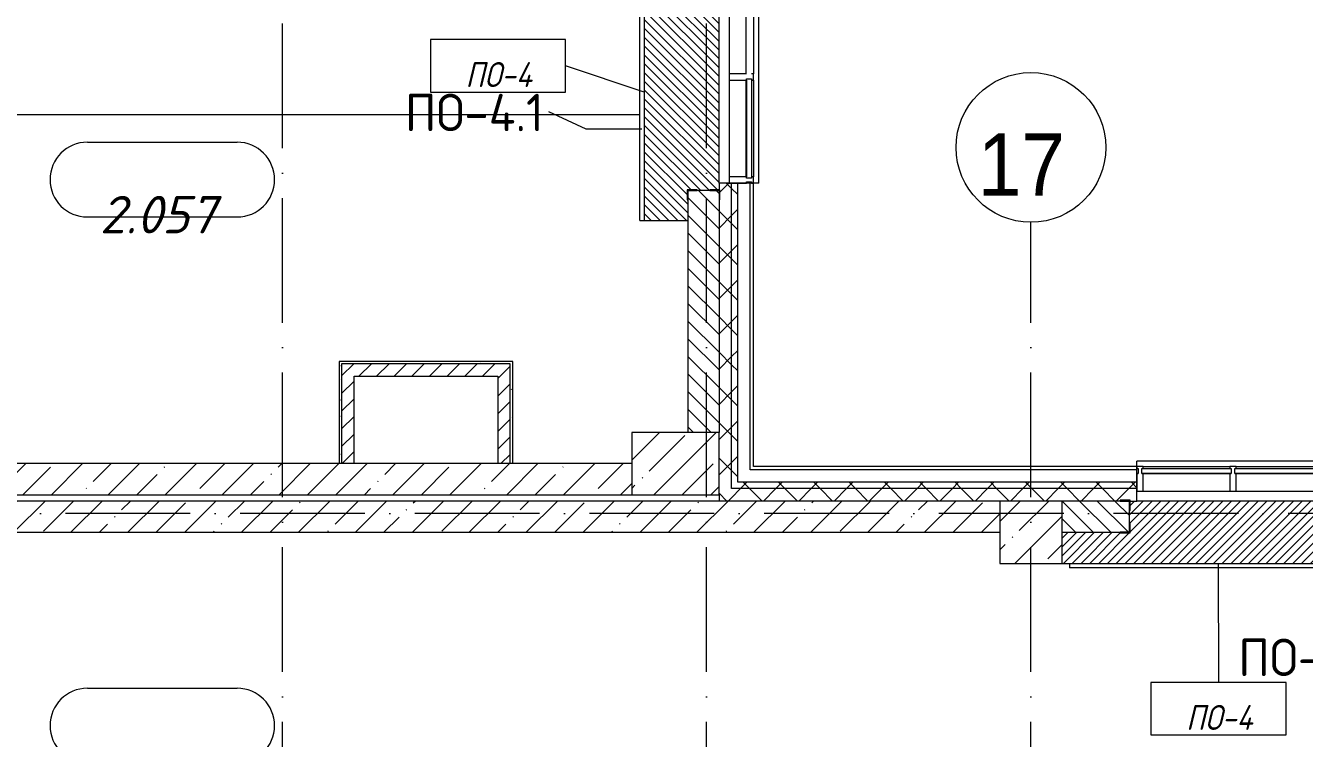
# Model space of a CAD drawing. Header units: millimetres. Extents: x -6467 to 105918, y -7090 to 92481.
# Drawn here: x 17992 to 28242, y 7577 to 13294 of the extents above; entities that cross this region are included whole.
import ezdxf

# ---------------------------------------------------------------- set-up
doc = ezdxf.new("R2010")
doc.units = ezdxf.units.MM
doc.linetypes.add('50_200_ШТРИХ_1Т_ш5_п1_п1_', pattern=[1400, 1000, -200, 0, -200])
for name, color, linetype, lineweight, true_color in [('A-AREA-IDEN-1', 7, 'Continuous', 9, 0xaaaaaa), ('A-FLOR-PATT-1', 7, 'Continuous', 5, 0xd61c12), ('A-GENM-1', 7, 'Continuous', 9, 0xaaaaaa), ('A-GENM-2', 7, 'Continuous', 20, 0xaaaaaa), ('I-WALL-1', 7, 'Continuous', 5, 0x787878), ('Оси-1', 7, 'Continuous', 20, 0xaaaaaa), ('Оси-2', 7, 'Continuous', 9, 0xaaaaaa), ('Оси-3', 7, '50_200_ШТРИХ_1Т_ш5_п1_п1_', 9, 0xaaaaaa)]:
    doc.layers.add(name, color=color, linetype=linetype, lineweight=lineweight, true_color=true_color)
for name, color, linetype, lineweight in [('A-FLOR', 7, 'Continuous', 9), ('A-FLOR-IDEN', 7, 'Continuous', 9), ('A-GLAZ', 7, 'Continuous', 5), ('A-GLAZ-CWMG', 7, 'Continuous', 9), ('A-GLAZ-CWMG-1', 7, 'Continuous', 20), ('A-WALL', 7, 'Continuous', 5), ('A-WALL-FNSH-1', 7, 'Continuous', 5), ('A-WALL-IDEN', 7, 'Continuous', 9), ('I-WALL', 7, 'Continuous', 5), ('S-COLS', 7, 'Continuous', 9), ('S-COLS-1', 7, 'Continuous', 5)]:
    doc.layers.add(name, color=color, linetype=linetype, lineweight=lineweight)
doc.styles.add('Arial', font='arial.ttf', dxfattribs={"width": 0.9, "height": 500})
doc.styles.add('GOST Common', font='GOST_Common.ttf', dxfattribs={"height": 300})
doc.styles.add('GOST Common_I', font='GOST_Common Italic.ttf', dxfattribs={"width": 0.9, "height": 200})
doc.styles.add('ISOCPEUR_I', font='isocpeui.ttf', dxfattribs={"height": 300})
pattern_1 = [(135, (0, 0), (-70.71068, -70.71068), [])]
pattern_2 = [(45, (0, 0), (-141.42136, 141.42136), []), (135, (0, 0), (-141.42136, -141.42136), [])]
pattern_3 = [(45, (0, 0), (-228.0985, 228.0985), []), (45, (228.1, 0), (-228.0985, 228.0985), [403.225, -80.645, 6.706, -73.939])]
pattern_4 = [(45, (0, 0), (-70.71068, 70.71068), [])]
pattern_5 = [(0, (0, 0), (406.4, 101.6), [6.706, -298.094, 6.706, -298.094, -1625.6]), (0, (0, 0), (406.4, 101.6), [-609.6, 6.706, -602.894, 6.706, -298.094, -711.2]), (0, (0, 0), (406.4, 101.6), [-1524, 6.706, -196.494, 6.706, -501.294]), (120, (152.4, 50.8), (-291.1882, 301.15272), [6.706, -298.094, 6.706, -298.094, -1625.6]), (120, (152.4, 50.8), (-291.1882, 301.15272), [-609.6, 6.706, -602.894, 6.706, -298.094, -711.2]), (120, (152.4, 50.8), (-291.1882, 301.15272), [-1524, 6.706, -196.494, 6.706, -501.294]), (240, (203.2, 254), (-115.2118, -402.75272), [6.706, -298.094, 6.706, -298.094, -1625.6]), (240, (203.2, 254), (-115.2118, -402.75272), [-609.6, 6.706, -602.894, 6.706, -298.094, -711.2]), (240, (203.2, 254), (-115.2118, -402.75272), [-1524, 6.706, -196.494, 6.706, -501.294])]

# ---------------------------------------------------------------- blocks, each defined once
blk = doc.blocks.new('Подъем актового зала1 - Подъем актового зала-21151440-АИ_План этажа Радиаторы_2')
at = {"layer": 'A-FLOR'}
blk.add_line((9990, 12582), (22915, 12582), dxfattribs=at)
blk = doc.blocks.new('Прямоугольный импост - Импост структурный с накладкой - 180мм-22881069-АИ_План этажа Радиаторы_2')
at = {"layer": 'A-GLAZ-CWMG-1'}
for p, q in [((-50, 0), (-50, 17)), ((-50, 17), (0, 17)), ((-40, 0), (-50, 0)), ((-40, -40), (-40, 0)), ((0, 0), (-10, 0)), ((-10, 0), (-10, -40)), ((0, 17), (0, 0)), ((-50, -180), (-50, -40)), ((-50, -40), (-40, -40)), ((-10, -40), (0, -40)), ((0, -40), (0, -180)), ((0, -180), (-50, -180))]:
    blk.add_line(p, q, dxfattribs=at)
blk = doc.blocks.new('Прямоугольный импост - Импост структурный с накладкой - 180мм-22706414-АИ_План этажа Радиаторы_2')
at = {"layer": 'A-GLAZ-CWMG'}
for p, q in [((33085, 9758), (33805, 9758)), ((33085, 9741), (33805, 9741)), ((33085, 9561), (33805, 9561))]:
    blk.add_line(p, q, dxfattribs=at)
blk = doc.blocks.new('Прямоугольный импост - Импост структурный с накладкой - 180мм-22706413-АИ_План этажа Радиаторы_2')
at = {"layer": 'A-GLAZ-CWMG'}
for p, q in [((33855, 9758), (34550, 9758)), ((33855, 9741), (34550, 9741)), ((33855, 9561), (34550, 9561))]:
    blk.add_line(p, q, dxfattribs=at)
blk = doc.blocks.new('Прямоугольный импост - Импост структурный с накладкой - 180мм-V239-АИ_План этажа Радиаторы_2')
at = {"layer": 'A-GLAZ-CWMG-1'}
for p, q in [((-25, 0), (-25, 17)), ((-25, 17), (25, 17)), ((-15, 0), (-25, 0)), ((-15, -40), (-15, 0)), ((25, 0), (15, 0)), ((15, 0), (15, -40)), ((25, 17), (25, 0)), ((-25, -180), (-25, -40)), ((-25, -40), (-15, -40)), ((15, -40), (25, -40)), ((25, -40), (25, -180)), ((25, -180), (-25, -180))]:
    blk.add_line(p, q, dxfattribs=at)
blk = doc.blocks.new('BSC_Колонна _Прямоугольная - 500х500-V268-АИ_План этажа Радиаторы_2')
at = {"layer": 'S-COLS-1'}
h = blk.add_hatch(dxfattribs=at)
h.set_pattern_fill('FP_164', color=256, style=0, pattern_type=2)
h.set_pattern_definition([(45, (-26050, -9231.04), (-228.0985, 228.0985), []), (45, (-25821.9, -9231.04), (-228.0985, 228.0985), [403.225, -80.645, 6.706, -73.939])])
h.paths.add_polyline_path([(-250, -250), (250, -250), (250, 250), (-250, 250)])
for p, q in [((250, 250), (-250, 250)), ((-250, 250), (-250, -250)), ((250, -250), (250, 250)), ((-250, -250), (250, -250))]:
    blk.add_line(p, q, dxfattribs=at)
blk = doc.blocks.new('BSC_Колонна _Прямоугольная - 500х700-V271-АИ_План этажа Радиаторы_2')
at = {"layer": 'S-COLS-1'}
h = blk.add_hatch(dxfattribs=at)
h.set_pattern_fill('FP_167', color=256, style=0, pattern_type=2)
h.set_pattern_definition([(315, (-9781.04, 23200), (228.0985, 228.0985), []), (315, (-9781.04, 22971.9), (228.0985, 228.0985), [403.225, -80.645, 6.706, -73.939])])
h.paths.add_polyline_path([(-250, -350), (250, -350), (250, 350), (-250, 350)])
for p, q in [((250, 350), (-250, 350)), ((-250, 350), (-250, -350)), ((250, -350), (250, 350)), ((-250, -350), (250, -350))]:
    blk.add_line(p, q, dxfattribs=at)
blk = doc.blocks.new('Прямоугольный импост - Импост структурный с накладкой - 180мм-V231-АИ_План этажа Радиаторы_2')
at = {"layer": 'A-GLAZ-CWMG'}
for p, q in [((49825, 55111), (49050, 55111)), ((49825, 54931), (49050, 54931)), ((49825, 54914), (49050, 54914))]:
    blk.add_line(p, q, dxfattribs=at)
blk = doc.blocks.new('Прямоугольный импост - Импост структурный с накладкой - 180мм-V232-АИ_План этажа Радиаторы_2')
at = {"layer": 'A-GLAZ-CWMG'}
for p, q in [((6637, 55111), (5862, 55111)), ((6637, 54914), (5862, 54914))]:
    blk.add_line(p, q, dxfattribs=at)
blk = doc.blocks.new('Прямоугольный импост - Импост структурный с накладкой - 180мм-V237-АИ_План этажа Радиаторы_2')
at = {"layer": 'A-GLAZ-CWMG-1'}
for p, q in [((-25, 0), (-25, 17)), ((-25, 17), (25, 17)), ((-15, 0), (-25, 0)), ((-15, -40), (-15, 0)), ((25, 17), (25, 0)), ((-25, -180), (-25, -40)), ((-25, -40), (-15, -40)), ((25, -40), (25, -180)), ((25, -180), (-25, -180))]:
    blk.add_line(p, q, dxfattribs=at)
blk = doc.blocks.new('Прямоугольный импост - Импост структурный с накладкой - 180мм-22437157-АИ_План этажа Радиаторы_2')
at = {"layer": 'A-GLAZ-CWMG-1'}
for p, q in [((0, 17), (-50, 17)), ((-50, 17), (-50, 0)), ((-50, 0), (-40, 0)), ((-40, 0), (-40, -40)), ((-10, -40), (-10, 0)), ((-10, 0), (0, 0)), ((0, 0), (0, 17)), ((-40, -40), (-50, -40)), ((-50, -40), (-50, -180)), ((0, -40), (-10, -40)), ((0, -180), (0, -40)), ((-50, -180), (0, -180))]:
    blk.add_line(p, q, dxfattribs=at)
blk = doc.blocks.new('Фахверк _газобетон торцы_383 - Фахверк _газобетон торцы_-25575564-АИ_План этажа Радиаторы_2')
at = {"layer": 'A-GENM-2'}
for p, q in [((89406, 11135), (89325, 11135)), ((89325, 11135), (89325, 11129)), ((89325, 11129), (89400, 11129)), ((89400, 11129), (89400, 11054)), ((89406, 11054), (89406, 11135)), ((89400, 11054), (89406, 11054)), ((89400, 10879), (89325, 10879)), ((89325, 10879), (89325, 10873)), ((89325, 10873), (89406, 10873)), ((89400, 10954), (89400, 10879)), ((89406, 10954), (89400, 10954)), ((89406, 10873), (89406, 10954))]:
    blk.add_line(p, q, dxfattribs=at)
blk = doc.blocks.new('Фахверк _газобетон торцы_393 - Фахверк _газобетон торцы_-25575835-АИ_План этажа Радиаторы_2')
at = {"layer": 'A-GENM-2'}
for p, q in [((89406, 11135), (89325, 11135)), ((89325, 11135), (89325, 11129)), ((89325, 11129), (89400, 11129)), ((89400, 11129), (89400, 11054)), ((89406, 11054), (89406, 11135)), ((89400, 11054), (89406, 11054)), ((89400, 10879), (89325, 10879)), ((89325, 10879), (89325, 10873)), ((89325, 10873), (89406, 10873)), ((89400, 10954), (89400, 10879)), ((89406, 10954), (89400, 10954)), ((89406, 10873), (89406, 10954))]:
    blk.add_line(p, q, dxfattribs=at)
blk = doc.blocks.new('Отлив_СКБ - Отлив витража-25813397-АИ_План этажа Радиаторы_2')
at = {"layer": 'A-GLAZ'}
for p, q in [((0, 57), (0, 100)), ((7700, 100), (0, 100)), ((0, 2), (10, 2)), ((40, 2), (755, 2)), ((785, 2), (1525, 2)), ((1555, 2), (2295, 2)), ((2325, 2), (3065, 2)), ((3865, 2), (4605, 2)), ((4635, 2), (5375, 2)), ((6175, 2), (6915, 2)), ((6945, 2), (7660, 2)), ((7690, 2), (7700, 2)), ((7700, 100), (7700, 57)), ((745, 0), (50, 0)), ((1515, 0), (795, 0)), ((2285, 0), (1565, 0)), ((3055, 0), (2335, 0)), ((4595, 0), (3875, 0)), ((5365, 0), (4645, 0)), ((6905, 0), (6185, 0)), ((7650, 0), (6955, 0))]:
    blk.add_line(p, q, dxfattribs=at)
blk = doc.blocks.new('Отлив_СКБ - Отлив витража-V390-АИ_План этажа Радиаторы_2')
at = {"layer": 'A-GLAZ'}
for p, q in [((0, 59), (0, 100)), ((1700, 100), (0, 100)), ((875, 2), (1650, 2)), ((1700, 100), (1700, 59)), ((825, 0), (50, 0)), ((1650, 0), (875, 0))]:
    blk.add_line(p, q, dxfattribs=at)
blk = doc.blocks.new('Ось сетки - Круг_Ø6_00__ISO-2_5_0_9K_-17386508-АИ_План этажа Радиаторы_2')
at = {"layer": 'Оси-1'}
blk.add_circle((0, 0), 3, dxfattribs=at)
blk = doc.blocks.new('AAR_СКБ_Марка_помещения_1_5 ммп - Номер-27962133-АИ_План этажа Радиаторы_2')
at = {"layer": 'A-AREA-IDEN-1'}
for p, q in [((-2.987, 3), (3.013, 3)), ((-2.987, 0), (3.013, 0))]:
    blk.add_line(p, q, dxfattribs=at)
for centre, start, end in [((-2.987, 1.5), 90, 270), ((3.013, 1.5), 270, 90)]:
    blk.add_arc(centre, 1.5, start, end, dxfattribs=at)
blk = doc.blocks.new('AAR_СКБ_Марка_Перекрытия_1 мм - Марка пола-27961726-АИ_План этажа Радиаторы_2')
at = {"layer": 'A-FLOR-IDEN'}
for p, q in [((2.723, 2.101), (-2.69, 2.101)), ((-2.69, 2.101), (-2.69, 0)), ((2.723, 0), (2.723, 2.101)), ((-2.69, 0), (2.723, 0))]:
    blk.add_line(p, q, dxfattribs=at)

msp = doc.modelspace()

# ---------------------------------------------------------------- hatches: boundary and pattern name
at = {"layer": 'A-FLOR-PATT-1'}
h = msp.add_hatch(dxfattribs=at)
h.set_pattern_fill('FP_359', color=256, style=0, pattern_type=2)
h.set_pattern_definition([(315, (23250, 12831.04), (35.3553, 35.3553), [])])
h.paths.add_polyline_path([(23294, 11731), (23300, 11731), (23300, 11896), (23294, 11896), (23294, 11977), (23375, 11977), (23375, 11971), (23475, 11971), (23475, 11977), (23550, 11977), (23550, 13785), (23475, 13785), (23475, 13791), (23375, 13791), (23375, 13785), (23300, 13785), (23300, 13672), (22950, 13672), (22950, 11731)])
h = msp.add_hatch(dxfattribs=at)
h.set_pattern_fill('FP_285', color=256, style=0, pattern_type=2)
h.set_pattern_definition([(45, (27550, 9231.04), (-35.3553, 35.3553), [])])
h.paths.add_polyline_path([(26846, 8981), (28560, 8981), (28560, 9231), (28800, 9231), (28800, 9481), (26846, 9480), (26846, 9406), (26840, 9406), (26840, 9306), (26846, 9306), (26846, 9225), (26765, 9225), (26765, 9231), (26300, 9231), (26300, 8981), (26840, 8981)])
at = {"layer": 'A-WALL'}
h = msp.add_hatch(dxfattribs=at)
h.set_pattern_fill('FP_125', color=256, style=0, pattern_type=2)
h.set_pattern_definition(pattern_2)
h.paths.add_polyline_path([(23650, 9581), (23700, 9581), (23700, 12031), (23650, 12031), (23650, 10951)])
h.paths.add_polyline_path([(23700, 13731), (23700, 15006), (23650, 15006), (23650, 13731)])
h.paths.add_polyline_path([(23700, 16706), (23700, 17906), (23650, 17906), (23650, 16706)])
h.paths.add_polyline_path([(23650, 19606), (23700, 19606), (23700, 20766), (23650, 20766)])
h.paths.add_polyline_path([(23700, 22466), (23700, 23666), (23650, 23666), (23650, 22466)])
h.paths.add_polyline_path([(23700, 25366), (23700, 26766), (23650, 26766), (23650, 25366)])
h.paths.add_polyline_path([(23700, 28466), (23700, 29666), (23650, 29666), (23650, 28466)])
h.paths.add_polyline_path([(23700, 31366), (23700, 32931), (23650, 32931), (23650, 31366)])
h.paths.add_polyline_path([(23700, 34631), (23700, 35831), (23650, 35831), (23650, 34631)])
h.paths.add_polyline_path([(23650, 37531), (23700, 37531), (23700, 38766), (23650, 38766), (23650, 37700)])
h.paths.add_polyline_path([(23650, 40466), (23700, 40466), (23700, 41631), (23650, 41631), (23650, 40516)])
h.paths.add_polyline_path([(23700, 43331), (23700, 47831), (23650, 47831), (23650, 43331)])
h = msp.add_hatch(dxfattribs=at)
h.set_pattern_fill('FP_125', color=256, style=0, pattern_type=2)
h.set_pattern_definition(pattern_2)
h.paths.add_polyline_path([(23650, 9481), (23650, 12031), (23550, 12031), (23550, 9481)])
h.paths.add_polyline_path([(23550, 13731), (23650, 13731), (23650, 15006), (23550, 15006), (23550, 13767)])
h.paths.add_polyline_path([(23591, 16706), (23650, 16706), (23650, 17906), (23550, 17906), (23550, 16706)])
h.paths.add_polyline_path([(23550, 19606), (23650, 19606), (23650, 20766), (23550, 20766)])
h.paths.add_polyline_path([(23550, 22466), (23650, 22466), (23650, 23666), (23550, 23666), (23550, 22531)])
h.paths.add_polyline_path([(23550, 25366), (23650, 25366), (23650, 26766), (23550, 26766), (23550, 26231)])
h.paths.add_polyline_path([(23550, 28466), (23650, 28466), (23650, 29666), (23550, 29666), (23550, 29253)])
h.paths.add_polyline_path([(23650, 31366), (23650, 32931), (23550, 32931), (23550, 31366)])
h.paths.add_polyline_path([(23550, 34631), (23650, 34631), (23650, 35831), (23550, 35831), (23550, 34885)])
h.paths.add_polyline_path([(23550, 37531), (23650, 37531), (23650, 38766), (23550, 38766), (23550, 37700)])
h.paths.add_polyline_path([(23550, 40466), (23650, 40466), (23650, 41631), (23550, 41631), (23550, 40516)])
h.paths.add_polyline_path([(23650, 43331), (23650, 47731), (23550, 47731), (23550, 43331)])
h = msp.add_hatch(dxfattribs=at)
h.set_pattern_fill('FP_1', color=256, style=0, pattern_type=2)
h.set_pattern_definition(pattern_3)
h.paths.add_polyline_path([(22850, 9531), (22850, 9781), (13200, 9781), (13200, 9531), (22760, 9531)])
h.paths.add_polyline_path([(10100, 9531), (11200, 9531), (11200, 9781), (10100, 9781)])
h = msp.add_hatch(dxfattribs=at)
h.set_pattern_fill('FP_125', color=256, style=0, pattern_type=2)
h.set_pattern_definition(pattern_2)
h.paths.add_polyline_path([(71900, 9481), (74500, 9481), (74500, 9581), (67906, 9581), (67906, 9481), (71850, 9481)])
h.paths.add_polyline_path([(66206, 9481), (66206, 9581), (64906, 9581), (64906, 9481), (65946, 9481)])
h.paths.add_polyline_path([(62624, 9481), (63206, 9481), (63206, 9581), (61916, 9581), (61916, 9481), (62350, 9481)])
h.paths.add_polyline_path([(59850, 9481), (60216, 9481), (60216, 9581), (58901, 9581), (58901, 9481), (59350, 9481)])
h.paths.add_polyline_path([(55901, 9481), (57201, 9481), (57201, 9581), (55901, 9581), (55901, 9543)])
h.paths.add_polyline_path([(53850, 9481), (54201, 9481), (54201, 9581), (52906, 9581), (52906, 9481), (53489, 9481)])
h.paths.add_polyline_path([(50997, 9481), (51206, 9481), (51206, 9581), (49906, 9581), (49906, 9481), (50850, 9481)])
h.paths.add_polyline_path([(46906, 9481), (48206, 9481), (48206, 9581), (46906, 9581), (46906, 9543)])
h.paths.add_polyline_path([(45206, 9481), (45206, 9581), (43906, 9581), (43906, 9481), (44353, 9481)])
h.paths.add_polyline_path([(41850, 9481), (42206, 9481), (42206, 9581), (40906, 9581), (40906, 9481), (41350, 9481)])
h.paths.add_polyline_path([(37600, 9481), (39206, 9481), (39206, 9581), (37600, 9581), (37600, 9543)])
h.paths.add_polyline_path([(35218, 9481), (35900, 9481), (35900, 9581), (34600, 9581), (34600, 9481), (34800, 9481)])
h.paths.add_polyline_path([(26900, 9481), (26900, 9581), (23650, 9581), (23650, 9481), (26300, 9481)])
h = msp.add_hatch(dxfattribs=at)
h.set_pattern_fill('FP_125', color=256, style=0, pattern_type=2)
h.set_pattern_definition(pattern_2)
h.paths.add_polyline_path([(74251, 9581), (74400, 9581), (74400, 9631), (67906, 9631), (67906, 9581), (72590, 9581)])
h.paths.add_polyline_path([(66206, 9581), (66206, 9631), (64906, 9631), (64906, 9581), (65946, 9581)])
h.paths.add_polyline_path([(58901, 9581), (60216, 9581), (60216, 9631), (58901, 9631)])
h.paths.add_polyline_path([(63206, 9581), (63206, 9631), (61916, 9631), (61916, 9581), (62624, 9581)])
h.paths.add_polyline_path([(55980, 9581), (57201, 9581), (57201, 9631), (55901, 9631), (55901, 9581)])
h.paths.add_polyline_path([(54201, 9581), (54201, 9631), (52906, 9631), (52906, 9581)])
h.paths.add_polyline_path([(51206, 9581), (51206, 9631), (49906, 9631), (49906, 9581), (50997, 9581)])
h.paths.add_polyline_path([(48206, 9581), (48206, 9631), (46906, 9631), (46906, 9581), (47675, 9581)])
h.paths.add_polyline_path([(45206, 9581), (45206, 9631), (43906, 9631), (43906, 9581), (44353, 9581)])
h.paths.add_polyline_path([(37709, 9581), (39206, 9581), (39206, 9631), (37600, 9631), (37600, 9581)])
h.paths.add_polyline_path([(40906, 9581), (42206, 9581), (42206, 9631), (40906, 9631)])
h.paths.add_polyline_path([(35900, 9581), (35900, 9631), (34600, 9631), (34600, 9581)])
h.paths.add_polyline_path([(26082, 9581), (26900, 9581), (26900, 9631), (23700, 9631), (23700, 9581), (24421, 9581)])
h = msp.add_hatch(dxfattribs=at)
h.set_pattern_fill('FP_1', color=256, style=0, pattern_type=2)
h.set_pattern_definition(pattern_3)
h.paths.add_polyline_path([(22760, 9231), (25800, 9231), (25800, 9481), (13200, 9481), (13200, 9231), (19438, 9231)])
h.paths.add_polyline_path([(11200, 9231), (11200, 9481), (9600, 9481), (9600, 9231), (11170, 9231)])
at = {"layer": 'I-WALL'}
h = msp.add_hatch(dxfattribs=at)
h.set_pattern_fill('FP_2', color=256, style=0, pattern_type=2)
h.set_pattern_definition(pattern_1)
h.paths.add_polyline_path([(23550, 10031), (23550, 11971), (23300, 11971), (23300, 10031)])
h.paths.add_polyline_path([(23550, 13791), (23550, 13931), (23300, 13931), (23300, 13791)])
h.paths.add_polyline_path([(23300, 14431), (23550, 14431), (23550, 14946), (23300, 14946), (23300, 14471)])
h.paths.add_polyline_path([(23300, 16766), (23550, 16766), (23550, 17231), (23300, 17231)])
h.paths.add_polyline_path([(23550, 17731), (23550, 17846), (23300, 17846), (23300, 17731), (23327, 17731)])
h.paths.add_polyline_path([(23550, 19666), (23550, 20706), (23300, 20706), (23300, 19666)])
h.paths.add_polyline_path([(23550, 22526), (23550, 22531), (23300, 22531), (23300, 22526)])
h.paths.add_polyline_path([(23417, 23031), (23550, 23031), (23550, 23606), (23300, 23606), (23300, 23031)])
h.paths.add_polyline_path([(23550, 25426), (23550, 26231), (23300, 26231), (23300, 25426)])
h.paths.add_polyline_path([(23300, 28526), (23550, 28526), (23550, 29606), (23300, 29606), (23300, 29253)])
h.paths.add_polyline_path([(23300, 31426), (23550, 31426), (23550, 32231), (23300, 32231), (23300, 32069)])
h.paths.add_polyline_path([(23526, 32731), (23550, 32731), (23550, 32871), (23300, 32871), (23300, 32731)])
h.paths.add_polyline_path([(23550, 34691), (23550, 35771), (23300, 35771), (23300, 34691)])
h.paths.add_polyline_path([(23550, 37591), (23550, 38051), (23300, 38051), (23300, 37591)])
h.paths.add_polyline_path([(23550, 38086), (23550, 38231), (23300, 38231), (23300, 38086)])
h.paths.add_polyline_path([(23300, 40526), (23550, 40526), (23550, 41571), (23300, 41571)])
h.paths.add_polyline_path([(23550, 43391), (23550, 43581), (23300, 43581), (23300, 43391)])
h = msp.add_hatch(dxfattribs=at)
h.set_pattern_fill('FP_4', color=256, style=0, pattern_type=2)
h.set_pattern_definition(pattern_4)
h.paths.add_polyline_path([(21776, 10481), (21776, 10581), (20525, 10581), (20525, 10481), (20625, 10481)])
h = msp.add_hatch(dxfattribs=at)
h.set_pattern_fill('FP_4', color=256, style=0, pattern_type=2)
h.set_pattern_definition(pattern_4)
h.paths.add_polyline_path([(21876, 9781), (21876, 10581), (21776, 10581), (21776, 9781)])
h = msp.add_hatch(dxfattribs=at)
h.set_pattern_fill('FP_4', color=256, style=0, pattern_type=2)
h.set_pattern_definition(pattern_4)
h.paths.add_polyline_path([(20625, 9781), (20625, 10481), (20525, 10481), (20525, 9781)])
h = msp.add_hatch(dxfattribs=at)
h.set_pattern_fill('FP_2', color=256, style=0, pattern_type=2)
h.set_pattern_definition(pattern_1)
h.paths.add_polyline_path([(71350, 9231), (71350, 9481), (68850, 9481), (68850, 9231), (69268, 9231)])
h.paths.add_polyline_path([(64966, 9231), (66146, 9231), (66146, 9481), (64966, 9481)])
h.paths.add_polyline_path([(67966, 9231), (68135, 9231), (68135, 9481), (67966, 9481)])
h.paths.add_polyline_path([(68170, 9231), (68350, 9231), (68350, 9481), (68170, 9481)])
h.paths.add_polyline_path([(60156, 9231), (60156, 9481), (59850, 9481), (59850, 9231)])
h.paths.add_polyline_path([(61976, 9231), (62195, 9231), (62195, 9481), (61976, 9481)])
h.paths.add_polyline_path([(62350, 9231), (62350, 9481), (62230, 9481), (62230, 9231)])
h.paths.add_polyline_path([(62850, 9231), (63146, 9231), (63146, 9481), (62850, 9481), (62850, 9400)])
h.paths.add_polyline_path([(59350, 9231), (59350, 9481), (59210, 9481), (59210, 9231), (59302, 9231)])
h.paths.add_polyline_path([(59175, 9231), (59175, 9481), (58961, 9481), (58961, 9231), (59150, 9231)])
h.paths.add_polyline_path([(55980, 9231), (57141, 9231), (57141, 9481), (55961, 9481), (55961, 9231)])
h.paths.add_polyline_path([(54141, 9231), (54141, 9481), (53850, 9481), (53850, 9231)])
h.paths.add_polyline_path([(50850, 9231), (51146, 9231), (51146, 9481), (50850, 9481), (50850, 9399)])
h.paths.add_polyline_path([(53190, 9231), (53350, 9231), (53350, 9481), (53190, 9481)])
h.paths.add_polyline_path([(50350, 9231), (50350, 9481), (50238, 9481), (50238, 9231)])
h.paths.add_polyline_path([(50203, 9231), (50203, 9481), (49966, 9481), (49966, 9231), (50178, 9231)])
h.paths.add_polyline_path([(53155, 9231), (53155, 9481), (52966, 9481), (52966, 9231), (53130, 9231)])
h.paths.add_polyline_path([(48146, 9231), (48146, 9481), (46966, 9481), (46966, 9231), (47675, 9231)])
h.paths.add_polyline_path([(44353, 9231), (45146, 9231), (45146, 9481), (44230, 9481), (44230, 9231)])
h.paths.add_polyline_path([(44195, 9231), (44195, 9481), (43966, 9481), (43966, 9231), (44170, 9231)])
h.paths.add_polyline_path([(41862, 9231), (42146, 9231), (42146, 9481), (41850, 9481), (41850, 9231)])
h.paths.add_polyline_path([(41031, 9231), (41175, 9231), (41175, 9481), (40966, 9481), (40966, 9231)])
h.paths.add_polyline_path([(39146, 9231), (39146, 9481), (38850, 9481), (38850, 9231), (38955, 9231)])
h.paths.add_polyline_path([(41210, 9231), (41350, 9231), (41350, 9481), (41210, 9481)])
h.paths.add_polyline_path([(37680, 9231), (37800, 9231), (37800, 9481), (37680, 9481)])
h.paths.add_polyline_path([(35300, 9231), (35840, 9231), (35840, 9481), (35300, 9481), (35300, 9364)])
h.paths.add_polyline_path([(38300, 9231), (38350, 9231), (38350, 9481), (38300, 9481)])
h.paths.add_polyline_path([(34800, 9231), (34800, 9481), (34688, 9481), (34688, 9231)])
h.paths.add_polyline_path([(26300, 9231), (26840, 9231), (26840, 9481), (26300, 9481)])
at = {"layer": 'I-WALL-1'}
h = msp.add_hatch(dxfattribs=at)
h.set_pattern_fill('FP_3', color=256, style=0, pattern_type=2)
h.set_pattern_definition(pattern_5)
h.paths.add_polyline_path([(20505, 10581), (21876, 10581), (21876, 10601), (20505, 10601)])
h = msp.add_hatch(dxfattribs=at)
h.set_pattern_fill('FP_3', color=256, style=0, pattern_type=2)
h.set_pattern_definition(pattern_5)
h.paths.add_polyline_path([(20505, 9781), (20525, 9781), (20525, 10581), (20505, 10581), (20505, 10481)])
h = msp.add_hatch(dxfattribs=at)
h.set_pattern_fill('FP_3', color=256, style=0, pattern_type=2)
h.set_pattern_definition(pattern_5)
h.paths.add_polyline_path([(21896, 9781), (21896, 10601), (21876, 10601), (21876, 9781)])

# ---------------------------------------------------------------- linework, layer by layer
at = {"layer": 'A-FLOR'}
for p, q in [((22950, 13672), (22950, 11731)), ((23550, 12031), (23550, 13731)), ((22950, 11731), (23300, 11731)), ((28800, 9481), (26900, 9481)), ((26300, 8981), (28560, 8981))]:
    msp.add_line(p, q, dxfattribs=at)
at = {"layer": 'A-FLOR-IDEN'}
for p, q in [((22950, 12761), (22319, 12971)), ((27550, 8981), (27553, 8026))]:
    msp.add_line(p, q, dxfattribs=at)
at = {"layer": 'A-WALL'}
for p, q in [((22915, 11731), (22915, 13702)), ((23650, 9581), (23650, 12031)), ((23700, 9631), (23700, 12031)), ((23800, 9731), (23800, 12031)), ((23300, 11971), (23300, 10031)), ((23550, 11971), (23300, 11971)), ((22915, 11731), (22950, 11731)), ((20525, 10581), (20525, 9781)), ((21876, 10581), (20525, 10581)), ((21876, 9781), (21876, 10581)), ((22850, 9781), (16693, 9781)), ((26900, 9731), (23800, 9731)), ((26900, 9581), (23650, 9581)), ((26900, 9631), (23700, 9631)), ((13200, 9531), (22850, 9531)), ((25800, 9481), (13230, 9481)), ((26840, 9481), (26300, 9481)), ((26840, 9231), (26840, 9481)), ((13230, 9231), (25800, 9231)), ((26300, 9231), (26840, 9231)), ((26360, 8981), (26360, 8946)), ((28500, 8946), (26360, 8946))]:
    msp.add_line(p, q, dxfattribs=at)
at = {"layer": 'A-WALL-FNSH-1'}
for p, q in [((23550, 12031), (23550, 10031)), ((23827, 12031), (23550, 12031)), ((23827, 9758), (23827, 12031)), ((20505, 10601), (20505, 9781)), ((21896, 10601), (20505, 10601)), ((21896, 9781), (21896, 10601)), ((20625, 9781), (20625, 10481)), ((20625, 10481), (21776, 10481)), ((21776, 10481), (21776, 9781)), ((26900, 9758), (23827, 9758)), ((26900, 9481), (26900, 9758)), ((23550, 9531), (23550, 9481)), ((26840, 9481), (26900, 9481))]:
    msp.add_line(p, q, dxfattribs=at)
at = {"layer": 'A-WALL-IDEN'}
for p, q in [((22485, 12463), (22185, 12601)), ((22932, 12463), (22485, 12463))]:
    msp.add_line(p, q, dxfattribs=at)
at = {"layer": 'Оси-3'}
for p, q in [((20050, -5890), (20050, 49636)), ((23450, -5890), (23450, 49636)), ((26050, -5890), (26050, 11717)), ((104718, 9381), (-5267, 9381))]:
    msp.add_line(p, q, dxfattribs=at)

# ---------------------------------------------------------------- block references
at = {"layer": 'A-AREA-IDEN-1', "xscale": 199.9999999999999, "yscale": 199.9999999999999, "zscale": 199.9999999999999}
for p in [(19085, 11759), (19085, 7379)]:
    msp.add_blockref('AAR_СКБ_Марка_помещения_1_5 ммп - Номер-27962133-АИ_План этажа Радиаторы_2', p, dxfattribs=at)
at = {"layer": 'A-FLOR'}
msp.add_blockref('Подъем актового зала1 - Подъем актового зала-21151440-АИ_План этажа Радиаторы_2', (0, 0), dxfattribs=at)
at = {"layer": 'A-FLOR-IDEN', "xscale": 199.9999999999999, "yscale": 199.9999999999999, "zscale": 199.9999999999999}
for p in [(21774, 12761), (27550, 7605)]:
    msp.add_blockref('AAR_СКБ_Марка_Перекрытия_1 мм - Марка пола-27961726-АИ_План этажа Радиаторы_2', p, dxfattribs=at)
at = {"layer": 'A-GENM-1', "rotation": 90.0000000000005}
msp.add_blockref('Фахверк _газобетон торцы_393 - Фахверк _газобетон торцы_-25575835-АИ_План этажа Радиаторы_2', (34429, -77429), dxfattribs=at)
at = {"layer": 'A-GENM-1'}
msp.add_blockref('Фахверк _газобетон торцы_383 - Фахверк _газобетон торцы_-25575564-АИ_План этажа Радиаторы_2', (-62560, -1648), dxfattribs=at)
at = {"layer": 'A-GLAZ', "rotation": 269.9999999999997}
msp.add_blockref('Отлив_СКБ - Отлив витража-V390-АИ_План этажа Радиаторы_2', (23768, 13731), dxfattribs=at)
at = {"layer": 'A-GLAZ'}
msp.add_blockref('Отлив_СКБ - Отлив витража-25813397-АИ_План этажа Радиаторы_2', (26900, 9701), dxfattribs=at)
at = {"layer": 'A-GLAZ-CWMG'}
for name, p, rotation in [('Прямоугольный импост - Импост структурный с накладкой - 180мм-V232-АИ_План этажа Радиаторы_2', (78741, 7044), 89.99999999999912), ('Прямоугольный импост - Импост структурный с накладкой - 180мм-V231-АИ_План этажа Радиаторы_2', (78741, -36969), 89.99999999999882), ('Прямоугольный импост - Импост структурный с накладкой - 180мм-22437157-АИ_План этажа Радиаторы_2', (23810, 12031), 269.9999999999972)]:
    msp.add_blockref(name, p, dxfattribs=dict(at, rotation=rotation))
at = {"layer": 'A-GLAZ-CWMG', "extrusion": (0, 0, -1), "rotation": 90.00000000000281}
msp.add_blockref('Прямоугольный импост - Импост структурный с накладкой - 180мм-V237-АИ_План этажа Радиаторы_2', (-23810, 12881), dxfattribs=at)
at = {"layer": 'A-GLAZ-CWMG', "extrusion": (0, 0, -1)}
for name, p in [('Прямоугольный импост - Импост структурный с накладкой - 180мм-22881069-АИ_План этажа Радиаторы_2', (-26900, 9741)), ('Прямоугольный импост - Импост структурный с накладкой - 180мм-V239-АИ_План этажа Радиаторы_2', (-27670, 9741))]:
    msp.add_blockref(name, p, dxfattribs=at)
at = {"layer": 'A-GLAZ-CWMG'}
for name, p in [('Прямоугольный импост - Импост структурный с накладкой - 180мм-22706413-АИ_План этажа Радиаторы_2', (-6905, 0)), ('Прямоугольный импост - Импост структурный с накладкой - 180мм-22706414-АИ_План этажа Радиаторы_2', (-5390, 0))]:
    msp.add_blockref(name, p, dxfattribs=at)
at = {"layer": 'S-COLS', "rotation": 89.9999999999999}
msp.add_blockref('BSC_Колонна _Прямоугольная - 500х700-V271-АИ_План этажа Радиаторы_2', (23200, 9781), dxfattribs=at)
at = {"layer": 'S-COLS'}
msp.add_blockref('BSC_Колонна _Прямоугольная - 500х500-V268-АИ_План этажа Радиаторы_2', (26050, 9231), dxfattribs=at)
at = {"layer": 'Оси-1', "xscale": 199.9999999999999, "yscale": 199.9999999999999, "zscale": 199.9999999999999}
msp.add_blockref('Ось сетки - Круг_Ø6_00__ISO-2_5_0_9K_-17386508-АИ_План этажа Радиаторы_2', (26050, 12317), dxfattribs=at)

# ---------------------------------------------------------------- texts
at = {"layer": 'A-AREA-IDEN-1', "insert": (19050, 11628), "char_height": 300, "width": 952, "attachment_point": 8, "line_spacing_factor": 1.139951, "style": 'ISOCPEUR_I'}
msp.add_mtext('\\pt2540.001,5079.999,7620,10160.001,12699.999,15240,17780.001,20319.999,22860,25400.001,27939.999,30480,33020.001,35559.999,38100,40640.001,43179.999,45720,48260.001,50799.999,53340,55880.001,58419.999,60960,63500.001,66039.999,68580,71120.001,73659.999,76200,78740.001,81279.999;2.057', dxfattribs=at)
at = {"layer": 'A-FLOR-IDEN', "char_height": 200, "width": 572.4, "attachment_point": 5, "line_spacing_factor": 1.022766, "style": 'GOST Common_I'}
for insert in [(21784, 12901), (27560, 7745)]:
    msp.add_mtext('\\pt180,360,540,720,900,1080,1260,1440,1620,1800,1980,2160,2340,2520,2700,2880,3060,3240,3420,3600,3780,3960,4140,4320,4500,4680,4860,5040,5220,5400,5580,5760;ПО-4', dxfattribs=dict(at, insert=insert))
at = {"layer": 'A-WALL-IDEN', "char_height": 300, "width": 1178, "attachment_point": 2, "line_spacing_factor": 1.022766, "style": 'GOST Common'}
for insert in [(21589, 12747), (28269, 8377)]:
    msp.add_mtext('\\pt80.001,159.999,240,320.001,399.999,480,560.001,639.999,720,800.001,879.999,960,1040.001,1119.999,1200,1280.001,1359.999,1440,1520.001,1599.999,1680,1760.001,1839.999,1920,2000.001,2079.999,2160,2240.001,2319.999,2400,2480.001,2559.999;ПО-4.1', dxfattribs=dict(at, insert=insert))
at = {"layer": 'Оси-2', "insert": (25974, 12179), "char_height": 500, "width": 702, "attachment_point": 5, "line_spacing_factor": 0.936439, "style": 'Arial'}
msp.add_mtext('\\pt2286,4572,6858,9144,11430,13716,16002,18288,20574,22860,25146,27432,29718,32004,34290,36576,38862,41148,43434,45720,48006,50292,52578,54864,57150,59436,61722,64008,66294,68580,70866,73152;17', dxfattribs=at)

doc.saveas('drawing.dxf')
